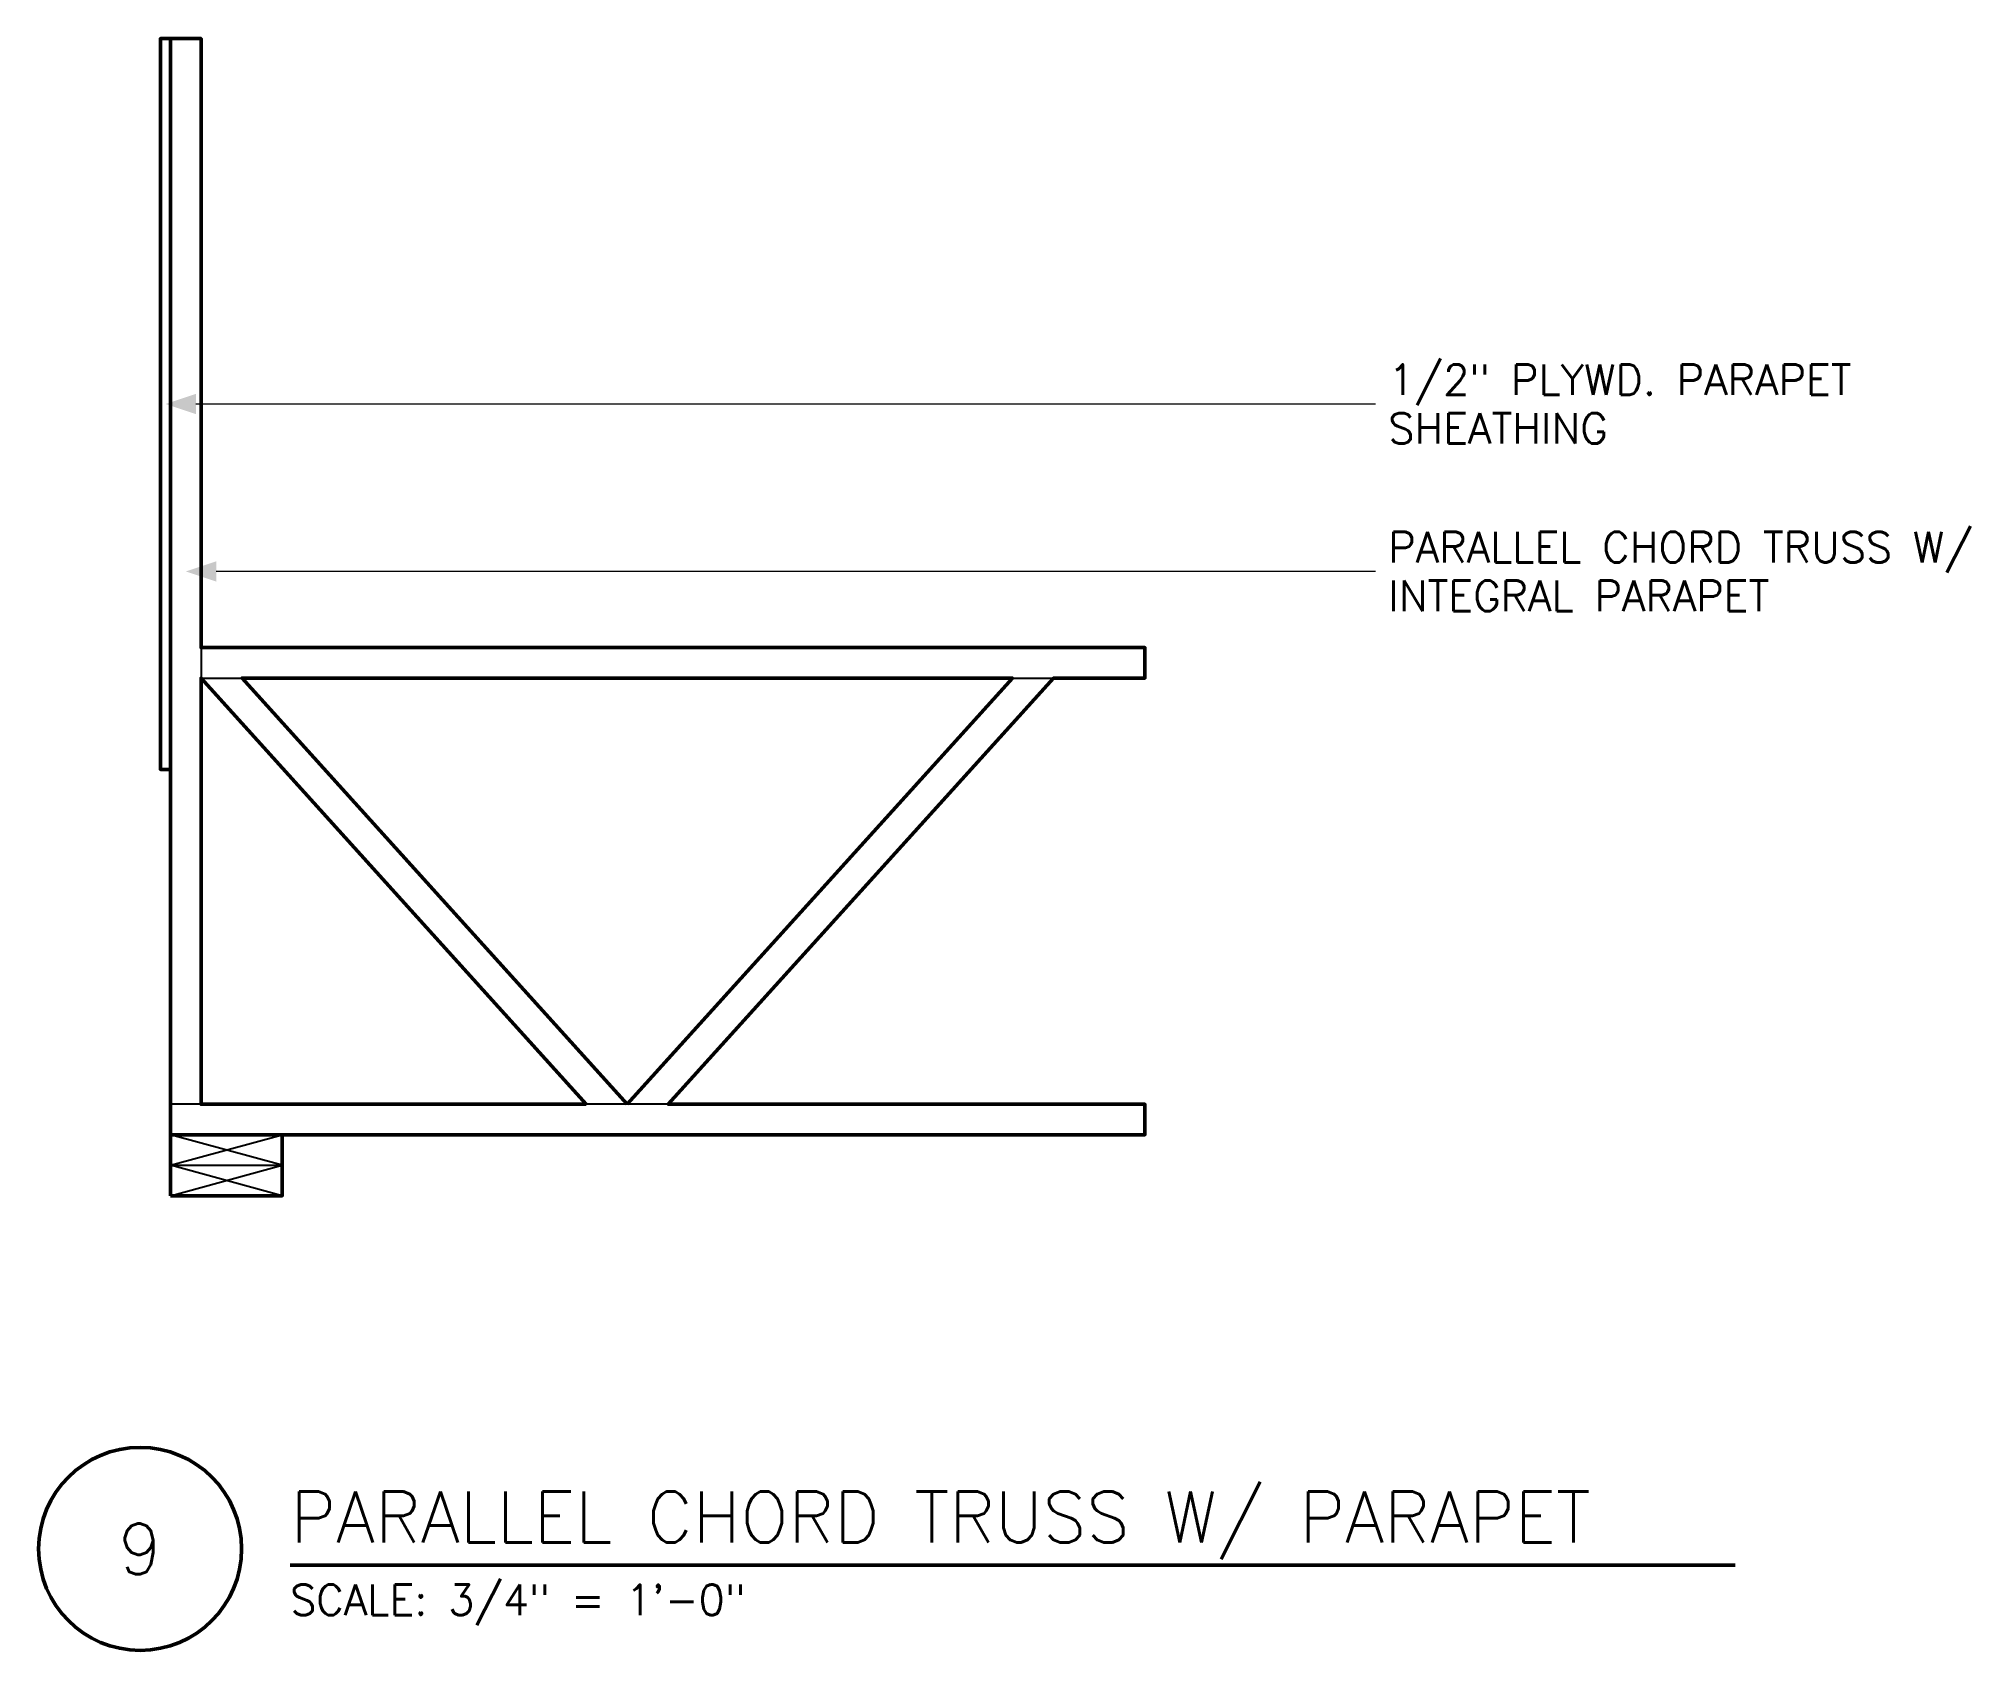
# Model space of a CAD drawing. Header units: inches. Extents: x -6.5 to 88.7, y -22.4 to 57.
import ezdxf
from ezdxf.enums import TextEntityAlignment as Align

# ---------------------------------------------------------------- set-up
doc = ezdxf.new("R2010")
doc.units = ezdxf.units.IN
doc.header["$MEASUREMENT"] = 0
for name, color, linetype, lineweight in [('S-ANNO-NOTE', 7, 'CONTINUOUS', 18), ('S-ANNO-TTLB', 7, 'CONTINUOUS', 50), ('S-DETL-BYND', 7, 'CONTINUOUS', 25), ('S-DETL-CUT', 7, 'CONTINUOUS', 50)]:
    doc.layers.add(name, color=color, linetype=linetype, lineweight=lineweight)
doc.styles.add('KERF', font='romans.shx')

msp = doc.modelspace()

# ---------------------------------------------------------------- hatches: boundary and pattern name
at = {"layer": 'S-ANNO-NOTE', "lineweight": 50}
for points in [[(-0.25, 39), (1.25, 38.5), (1.25, 39.5)], [(0.75, 30.75), (2.25, 30.25), (2.25, 31.25)]]:
    msp.add_hatch(color=256, dxfattribs=at).paths.add_polyline_path(points)

# ---------------------------------------------------------------- linework, layer by layer
at = {"layer": 'S-ANNO-NOTE', "lineweight": 18}
for points in [[(59.36, 39), (57.36, 39), (1.25, 39)], [(59.36, 30.75), (57.36, 30.75), (2.25, 30.75)]]:
    msp.add_lwpolyline(points, dxfattribs=at)
at = {"layer": 'S-ANNO-TTLB', "lineweight": 50}
msp.add_lwpolyline([(-6.5, -17.4, 1), (3.5, -17.4, 1)], format="xyb", close=True, dxfattribs=at)
msp.add_lwpolyline([(5.9, -18.2), (77.090476, -18.2)], dxfattribs=at)
at = {"layer": 'S-DETL-BYND', "lineweight": 25}
for points in [[(1.5, 27), (1.5, 25.5), (3.521785, 25.5)], [(41.478215, 25.5), (43.5, 25.5)], [(1.5, 4.5), (0, 4.5)], [(24.521785, 4.5), (22.5, 4.5), (20.478215, 4.5)], [(0, 0), (5.5, 1.5), (0, 3)], [(5.5, 0), (0, 1.5), (5.5, 3)], [(0, 1.5), (5.5, 1.5)]]:
    msp.add_lwpolyline(points, dxfattribs=at)
at = {"layer": 'S-DETL-CUT', "lineweight": 50}
for points in [[(0, 57), (-0.5, 57), (-0.5, 21), (0, 21)], [(5.5, 3), (48, 3), (48, 4.5), (24.521785, 4.5), (43.5, 25.5), (48, 25.5), (48, 27), (1.5, 27), (1.5, 57), (0, 57), (0, 4.5), (0, 3)]]:
    msp.add_lwpolyline(points, dxfattribs=at)
for points in [[(20.478215, 4.5), (1.5, 4.5), (1.5, 25.5)], [(22.5, 4.5), (3.521785, 25.5), (41.478215, 25.5)], [(0, 0), (5.5, 0), (5.5, 3), (0, 3)]]:
    msp.add_lwpolyline(points, close=True, dxfattribs=at)

# ---------------------------------------------------------------- texts
at = {"layer": 'S-ANNO-NOTE', "lineweight": 18, "style": 'KERF'}
for s, p in [('1/2" PLYWD. PARAPET', (60, 39.45)), ('SHEATHING', (60, 37.05)), ('PARALLEL CHORD TRUSS W/', (60, 31.2)), ('INTEGRAL PARAPET', (60, 28.8))]:
    msp.add_text(s, height=1.5, dxfattribs=at).set_placement(p)
at = {"layer": 'S-ANNO-TTLB', "lineweight": 50, "style": 'KERF'}
msp.add_text('PARALLEL CHORD TRUSS W/ PARAPET', height=2.5, dxfattribs=at).set_placement((5.9, -17.08))
msp.add_text('9', height=2.5, dxfattribs=at).set_placement((-1.5, -17.4), align=Align.MIDDLE_CENTER)
at = {"layer": 'S-ANNO-TTLB', "lineweight": 18, "style": 'KERF'}
msp.add_text('SCALE: 3/4" = 1\'-0"', height=1.5, dxfattribs=at).set_placement((5.9, -20.66))

doc.saveas('drawing.dxf')
